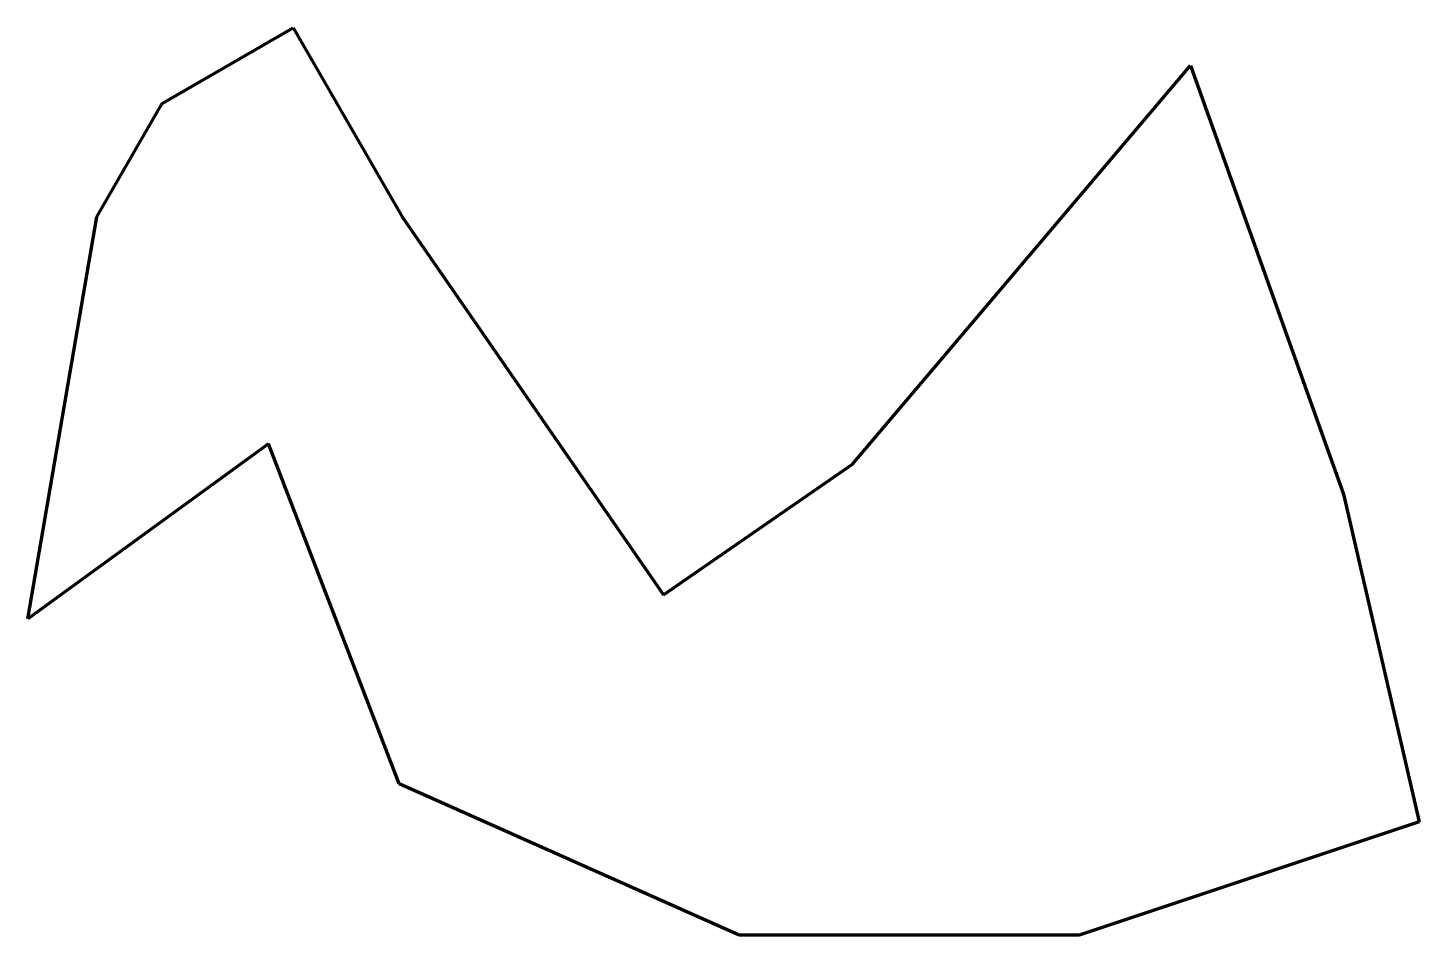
# Model space of a CAD drawing. Header units: millimetres. Extents: x -13.8 to 23, y -14 to 10.
import ezdxf

# ---------------------------------------------------------------- set-up
doc = ezdxf.new("R2010")
doc.units = ezdxf.units.MM
doc.layers.get('0').update_dxf_attribs({"color": 253, "lineweight": 70, "true_color": 0x8faf8f})

msp = doc.modelspace()

# ---------------------------------------------------------------- linework, layer by layer
for p, q in [((-10.268, 8), (-6.804, 10)), ((-6.804, 10), (-3.917, 5)), ((12, 3.171), (16.949, 9)), ((16.949, 9), (21, -2.332)), ((-12, 5), (-10.268, 8)), ((-13.828, -5.632), (-12, 5)), ((-3.917, 5), (3, -5)), ((8, -1.541), (12, 3.171)), ((-7.462, -1), (-13.828, -5.632)), ((-4, -10), (-7.462, -1)), ((3, -5), (8, -1.541)), ((21, -2.332), (23, -11)), ((5, -14), (-4, -10)), ((23, -11), (14, -14)), ((14, -14), (5, -14))]:
    msp.add_line(p, q)

doc.saveas('drawing.dxf')
